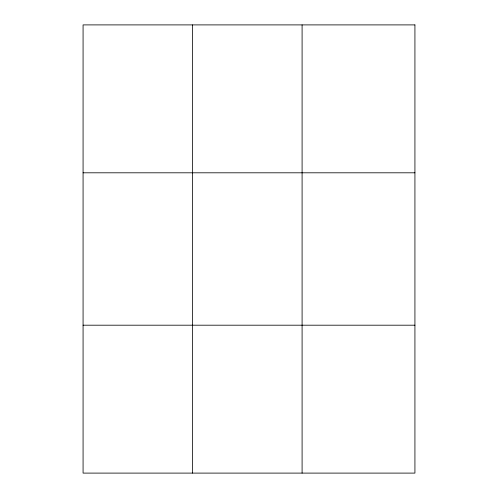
<?xml version="1.0" encoding="UTF-8"?>
<svg xmlns="http://www.w3.org/2000/svg" width="498" height="498" viewBox="0 0 498 498"><rect width="100%" height="100%" fill="white"/><g stroke="black" fill="none" stroke-linecap="round" stroke-linejoin="round"><path stroke-width="0.75" d="M192.583 473.1L192.583 24.9M302.093 473.1L302.093 24.9M83.073 172.806L414.927 172.806M83.073 325.194L414.927 325.194M414.927 24.9L414.927 473.1L83.073 473.1L83.073 24.9L414.927 24.9"/></g></svg>
